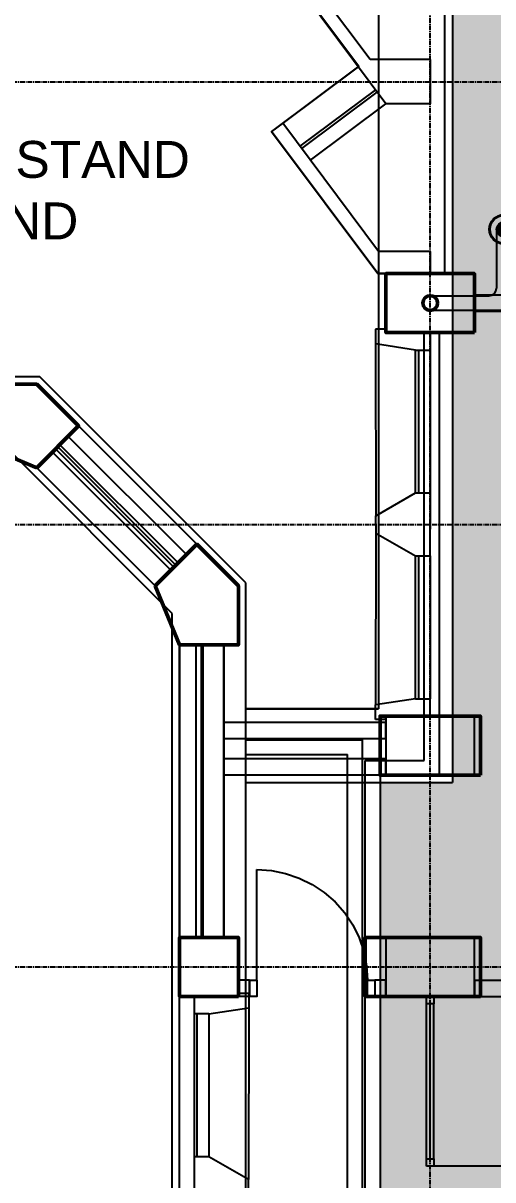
# Model space of a CAD drawing. Header units: millimetres. Extents: x -49883 to 71908, y -18440 to 67826.
# Drawn here: x 30707 to 33892, y 39833 to 47673 of the extents above; entities that cross this region are included whole.
import ezdxf

# ---------------------------------------------------------------- set-up
doc = ezdxf.new("R2010")
doc.units = ezdxf.units.MM
doc.linetypes.add('PCENTRE', pattern=[50.8, 31.75, -6.35, 6.35, -6.35])
doc.linetypes.add('PCENTRE2', pattern=[28.575, 19.05, -3.175, 3.175, -3.175])
for name, color, linetype in [('Boundaries_and_building_grids', 140, 'PCENTRE2'), ('Fifth Floor - Roofs', 7, 'Continuous'), ('Fourth Floor - Curtain Walls', 1, 'Continuous'), ('Fourth Floor - Doors Windows and Openings', 1, 'Continuous'), ('Fourth Floor - Hatch', 1, 'Continuous'), ('Fourth Floor - Roofs', 2, 'Continuous'), ('Fourth Floor - Structural Members', 5, 'Continuous'), ('Fourth Floor - Text and Leaders', 1, 'Continuous'), ('Third Floor - Curtain Walls', 1, 'Continuous'), ('Third Floor - Doors Windows and Openings', 1, 'Continuous'), ('Third Floor - Structural Members', 5, 'Continuous'), ('Third Floor - Walls', 3, 'Continuous')]:
    doc.layers.add(name, color=color, linetype=linetype)
doc.styles.add('Arial1', font='arial.ttf')

# ---------------------------------------------------------------- blocks, each defined once
blk = doc.blocks.new('OffSetFullbore')
at = {"layer": 'Fourth Floor - Roofs', "linetype": 'Continuous'}
h = blk.add_hatch(dxfattribs=at)
h.set_pattern_fill('lines', color=256, scale=6.25, style=0)
h.set_pattern_definition([(0, (-14818.7696, 134.024), (0, 6.25), [])])
h.paths.add_polyline_path([(-550, -500, -1), (-450, -500, -1)])
at = {"layer": 'Fourth Floor - Roofs', "linetype": 'Continuous', "lineweight": -3}
for p, q in [((-600, 50), (0, 50)), ((-600, 50), (-600, -50)), ((-590, 50), (-590, -50)), ((-600, -50), (-541.4, -50)), ((0, -50), (-400, -50)), ((-550, -500), (-550, -100)), ((-450, -500), (-450, -100))]:
    blk.add_line(p, q, dxfattribs=at)
at = {"layer": 'Fourth Floor - Roofs', "linetype": 'Continuous'}
for radius in [100, 93.8, 50, 50]:
    blk.add_circle((-500, -500), radius, dxfattribs=at)
at = {"layer": 'Fourth Floor - Roofs', "linetype": 'Continuous', "lineweight": -3}
for centre, radius, start, end in [((0, 0), 50, 270, 90), ((-400, -100), 150, 160.52878, 180), ((-400, -100), 50, 90, 180)]:
    blk.add_arc(centre, radius, start, end, dxfattribs=at)

msp = doc.modelspace()

# ---------------------------------------------------------------- hatches: boundary and pattern name
at = {"layer": 'Fourth Floor - Hatch', "linetype": 'Continuous'}
h = msp.add_hatch(dxfattribs=at)
h.set_pattern_fill('ANGLE', color=61, scale=45, style=0)
h.set_pattern_definition([(0, (0, 0), (0, 314.325), [228.6, -85.725]), (90, (0, 0), (-314.325, 2e-14), [228.6, -85.725])])
h.paths.add_polyline_path([(33617.2, 65175.7), (45317.2, 65175.7), (45317.2, 36985.7), (33617.2, 36985.7), (33617.2, 37025.7), (33127.2, 37025.7), (33127.2, 42525.7), (33617.2, 42525.7)])
h.paths.add_polyline_path([(36537.2, 44490.7), (38297.2, 44490.7), (38297.2, 41260.7), (36537.2, 41260.7)])

# ---------------------------------------------------------------- linework, layer by layer
at = {"layer": 'Boundaries_and_building_grids', "color": 140, "linetype": 'PCENTRE', "lineweight": -3}
for p, q in [((33467.2, -6274.3), (33467.2, 67825.7)), ((-49882.8, 47275.7), (47817.2, 47275.7)), ((-49882.8, 44275.7), (47817.2, 44275.7)), ((-49882.8, 41275.7), (47817.2, 41275.7))]:
    msp.add_line(p, q, dxfattribs=at)
at = {"layer": 'Fifth Floor - Roofs', "color": 3, "linetype": 'Continuous'}
for p, q in [((30820.7, 45275.7, 17250), (25613.6, 45275.7, 17250)), ((32217.2, 43879.3, 17250), (30820.7, 45275.7, 17250)), ((31717.2, 43672.2, 17250), (30613.6, 44775.7, 17250)), ((32217.2, 34172.2, 17250), (32217.2, 43879.3, 17250)), ((31717.2, 34379.3, 17250), (31717.2, 43672.2, 17250))]:
    msp.add_line(p, q, dxfattribs=at)
at = {"layer": 'Fourth Floor - Curtain Walls', "color": 3, "linetype": 'Continuous', "lineweight": -3}
for p, q in [((32167.2, 41099.1, 13800), (32237.1, 41099.1, 13800)), ((32237.1, 41099.1, 13800), (32237.1, 40999.7, 13800)), ((31867, 41075.7, 13800), (31867, 40957.6, 13800)), ((31967.2, 40957.6, 13800), (31867, 40957.6, 13800)), ((31967.2, 40957.6, 13800), (32237.1, 40999.7, 13800)), ((31866.4, 39989.2, 13800), (31866.4, 39742.9, 13800)), ((31967.2, 39989.2, 13800), (31866.4, 39989.2, 13800)), ((32235, 39834.5, 13800), (31967.2, 39989.2, 13800)), ((32235, 39775.7, 13800), (32235, 39834.5, 13800))]:
    msp.add_line(p, q, dxfattribs=at)
at = {"layer": 'Fourth Floor - Curtain Walls', "color": 3, "linetype": 'Continuous', "lineweight": -3, "elevation": 13800}
msp.add_lwpolyline([(32167.2, 38452.4), (32167.2, 38475.7), (31767.2, 38475.7), (31767.2, 41075.7), (32167.2, 41075.7), (32167.2, 41099.1)], dxfattribs=at)
at = {"layer": 'Fourth Floor - Doors Windows and Openings', "color": 1, "linetype": 'Continuous', "lineweight": -3}
for p, q in [((31867, 40957.6, 13800), (31866.4, 39989.2, 13800)), ((31886.4, 39989.2, 13800), (31886.4, 40957.6, 13800)), ((31967.2, 40957.6, 13800), (31967.2, 39989.2, 13800)), ((32237.1, 40999.7, 13800), (32235, 39834.5, 13800))]:
    msp.add_line(p, q, dxfattribs=at)
at = {"layer": 'Fourth Floor - Roofs', "color": 3, "linetype": 'Continuous'}
msp.add_line((33117.2, 65675.7, 13800), (33117.2, 43025.7, 13800), dxfattribs=at)
at = {"layer": 'Fourth Floor - Roofs', "color": 3, "linetype": 'Continuous', "lineweight": -3}
for p, q in [((33617.2, 65175.7, 13800), (33617.2, 42525.7, 13800)), ((32217.2, 43025.7, 13800), (33117.2, 43025.7, 13800)), ((32217.2, 42525.7, 13800), (33617.2, 42525.7, 13800))]:
    msp.add_line(p, q, dxfattribs=at)
at = {"layer": 'Fourth Floor - Roofs', "color": 1, "linetype": 'Continuous', "lineweight": -3}
for p, q in [((33427.2, 42675.7, 13800), (33427.2, 45575.7, 13800)), ((33527.2, 45575.7, 13800), (33527.2, 42575.7, 13800)), ((32217.2, 42815.7, 13800), (33007.2, 42815.7, 13800)), ((33007.2, 36735.7, 13800), (33007.2, 42815.7, 13800)), ((32217.2, 42715.7, 13800), (32907.2, 42715.7, 13800)), ((32907.2, 36835.7, 13800), (32907.2, 42715.7, 13800)), ((33027.2, 36885.7, 13800), (33027.2, 42675.7, 13800)), ((33027.2, 42675.7, 13800), (33427.2, 42675.7, 13800)), ((33527.2, 42575.7, 13800), (33127.2, 42575.7, 13800)), ((33127.2, 42575.7, 13800), (33127.2, 36985.7, 13800))]:
    msp.add_line(p, q, dxfattribs=at)
at = {"layer": 'Fourth Floor - Roofs', "color": 1, "linetype": 'Continuous'}
msp.add_line((33117.2, 43025.7, 13800), (32217.2, 43025.7, 13800), dxfattribs=at)
at = {"layer": 'Fourth Floor - Roofs', "color": 1, "linetype": 'Continuous', "lineweight": -3, "elevation": 13800}
msp.add_lwpolyline([(33167.2, 51653.3), (33047.5, 51653.3), (32396.3, 51166.5), (32983.4, 50381.1), (32391.8, 49939), (33111.8, 48975.7), (33167.2, 48975.7), (33167.2, 48653.3), (33047.5, 48653.3), (32396.3, 48166.5), (32983.4, 47381.1), (32391.8, 46939), (33111.8, 45975.7), (33167.2, 45975.7)], dxfattribs=at)
at = {"layer": 'Fourth Floor - Structural Members', "color": 5, "linetype": 'Continuous'}
for p, q in [((31601.5, 43858.6, 13800), (30800, 44660, 13800)), ((31767.2, 41475.7, 13800), (31767.2, 43458.6, 13800))]:
    msp.add_line(p, q, dxfattribs=at)
at = {"layer": 'Fourth Floor - Structural Members', "color": 8, "linetype": 'Continuous', "lineweight": 50, "elevation": 13800}
for points in [[(33767.2, 45575.7), (33767.2, 45975.7), (33167.2, 45975.7), (33167.2, 45575.7), (33767.2, 45575.7)], [(33807.2, 42575.7), (33807.2, 42975.7), (33127.2, 42975.7), (33127.2, 42575.7), (33807.2, 42575.7)], [(33807.2, 41075.7), (33807.2, 41475.7), (33027.2, 41475.7), (33027.2, 41075.7), (33807.2, 41075.7)]]:
    msp.add_lwpolyline(points, dxfattribs=at)
at = {"layer": 'Fourth Floor - Structural Members', "color": 5, "linetype": 'Continuous', "lineweight": 50, "elevation": 13800}
for points in [[(30800, 44660), (31082.9, 44942.9), (30800, 45225.7), (30400, 45225.7), (30400, 44825.7)], [(31601.5, 43858.6), (31767.2, 43458.6), (32167.2, 43458.6), (32167.2, 43858.6), (31884.4, 44141.4)], [(32167.2, 41075.7), (31767.2, 41075.7), (31767.2, 41475.7), (32167.2, 41475.7)]]:
    msp.add_lwpolyline(points, close=True, dxfattribs=at)
at = {"layer": 'Fourth Floor - Structural Members', "color": 5, "linetype": 'Continuous', "elevation": 13800}
for points in [[(31012.2, 44872.2), (31813.6, 44070.7), (31707.6, 43964.6), (30906.1, 44766.1)], [(31917.2, 43458.6), (32067.2, 43458.6), (32067.2, 41475.7), (31917.2, 41475.7)]]:
    msp.add_lwpolyline(points, close=True, dxfattribs=at)
at = {"layer": 'Fourth Floor - Structural Members', "color": 8, "linetype": 'Continuous', "lineweight": 50}
msp.add_circle((33467.2, 45775.7, 13800), 50, dxfattribs=at)
at = {"layer": 'Third Floor - Curtain Walls', "color": 3, "linetype": 'Continuous'}
for p, q in [((33167.2, 47125.7, 10350), (32391.8, 48163.1, 10350)), ((33060.5, 47425.7, 10350), (32467.1, 48219.4, 10350)), ((33467.2, 47425.7, 10350), (33060.5, 47425.7, 10350)), ((33467.2, 47425.7, 10350), (33467.2, 47125.7, 10350)), ((33467.2, 47125.7, 10350), (33167.2, 47125.7, 10350)), ((32467.2, 46995.3, 10350), (32391.8, 46939, 10350)), ((33117.2, 46125.7, 10350), (32467.2, 46995.3, 10350)), ((33111.8, 45975.7, 10350), (32391.8, 46939, 10350)), ((33467.2, 46125.7, 10350), (33117.2, 46125.7, 10350)), ((33467.2, 46125.7, 10350), (33467.2, 45975.7, 10350)), ((33567.2, 45975.7, 10350), (33111.8, 45975.7, 10350)), ((33097.2, 45599.1, 10350), (33097.2, 45499.7, 10350)), ((33167.2, 45599.1, 10350), (33097.2, 45599.1, 10350)), ((33467.4, 45575.7, 10350), (33467.4, 45457.6, 10350)), ((33367.2, 45457.6, 10350), (33097.2, 45499.7, 10350)), ((33367.2, 45457.6, 10350), (33467.4, 45457.6, 10350)), ((33099.3, 44334.5, 10350), (33367.2, 44489.2, 10350)), ((33367.2, 44489.2, 10350), (33468, 44489.2, 10350)), ((33468, 44489.2, 10350), (33468, 44242.9, 10350)), ((33099.3, 44275.7, 10350), (33099.3, 44334.5, 10350)), ((33468, 44062.2, 10350), (33468, 44308.6, 10350)), ((33099.3, 44275.7, 10350), (33099.3, 44216.9, 10350)), ((33099.3, 44216.9, 10350), (33367.2, 44062.2, 10350)), ((33367.2, 44062.2, 10350), (33468, 44062.2, 10350)), ((33367.2, 43093.9, 10350), (33097.2, 43051.7, 10350)), ((33097.2, 42952.4, 10350), (33097.2, 43051.7, 10350)), ((33367.2, 43093.9, 10350), (33467.4, 43093.9, 10350)), ((33467.4, 42975.7, 10350), (33467.4, 43093.9, 10350)), ((33167.2, 42952.4, 10350), (33097.2, 42952.4, 10350))]:
    msp.add_line(p, q, dxfattribs=at)
at = {"layer": 'Third Floor - Curtain Walls', "color": 3, "linetype": 'Continuous', "elevation": 10350}
for points in [[(33567.2, 45975.7), (33567.2, 48575.7), (33167.2, 48575.7), (33167.2, 48653.3)], [(33467.4, 45575.7), (33167.2, 45575.7), (33167.2, 45599.1)], [(33167.2, 42952.4), (33167.2, 42975.7), (33467.4, 42975.7)]]:
    msp.add_lwpolyline(points, dxfattribs=at)
at = {"layer": 'Third Floor - Doors Windows and Openings', "color": 1, "linetype": 'Continuous'}
for p, q in [((32978.8, 47377.8, 10350), (32467.2, 46995.3, 10350)), ((33095.4, 47221.8, 10350), (32583.7, 46839.4, 10350)), ((32595.7, 46823.4, 10350), (33107.3, 47205.8, 10350)), ((32655.6, 46743.3, 10350), (33167.2, 47125.7, 10350)), ((33097.2, 45499.7, 10350), (33099.3, 44334.5, 10350)), ((33367.2, 44489.2, 10350), (33367.2, 45457.6, 10350)), ((33387.2, 45457.6, 10350), (33387.2, 44489.2, 10350)), ((33467.4, 45457.6, 10350), (33468, 44489.2, 10350)), ((30927.3, 44787.3, 10350), (31728.8, 43985.8, 10350)), ((31742.9, 44000, 10350), (30941.5, 44801.5, 10350)), ((30955.6, 44815.6, 10350), (31757.1, 44014.1, 10350)), ((33099.3, 44216.9, 10350), (33097.2, 43051.7, 10350)), ((33367.2, 43093.9, 10350), (33367.2, 44062.2, 10350)), ((33387.2, 44062.2, 10350), (33387.2, 43093.9, 10350)), ((33468, 44062.2, 10350), (33467.4, 43093.9, 10350))]:
    msp.add_line(p, q, dxfattribs=at)
at = {"layer": 'Third Floor - Doors Windows and Openings'}
for p, q in [((32292.2, 41935.7, 10350), (32390.1, 41929.3, 10350)), ((32390.1, 41929.3, 10350), (32486.3, 41910.2, 10350)), ((32486.3, 41910.2, 10350), (32579.2, 41878.6, 10350)), ((32579.2, 41878.6, 10350), (32667.2, 41835.2, 10350)), ((32667.2, 41835.2, 10350), (32748.8, 41780.7, 10350)), ((32748.8, 41780.7, 10350), (32822.5, 41716.1, 10350)), ((32822.5, 41716.1, 10350), (32887.2, 41642.3, 10350)), ((32887.2, 41642.3, 10350), (32941.7, 41560.7, 10350)), ((32941.7, 41560.7, 10350), (32985.1, 41472.7, 10350)), ((32985.1, 41472.7, 10350), (33016.6, 41379.8, 10350)), ((33016.6, 41379.8, 10350), (33035.8, 41283.6, 10350)), ((33035.8, 41283.6, 10350), (33042.2, 41185.7, 10350))]:
    msp.add_line(p, q, dxfattribs=at)
at = {"layer": 'Third Floor - Doors Windows and Openings', "linetype": 'Continuous'}
for p, q in [((32292.2, 41185.7, 10350), (32292.2, 41935.7, 10350)), ((33442.2, 39975.7, 10350), (33442.2, 41025.7, 10350)), ((33467.2, 39975.7, 10350), (33467.2, 41025.7, 10350)), ((33492.2, 39975.7, 10350), (33492.2, 41025.7, 10350)), ((34292.2, 39925.7, 10350), (33492.2, 39925.7, 10350))]:
    msp.add_line(p, q, dxfattribs=at)
at = {"layer": 'Third Floor - Doors Windows and Openings', "color": 1, "linetype": 'Continuous', "elevation": 10350}
msp.add_lwpolyline([(31082.9, 44942.9), (31884.4, 44141.4), (31601.5, 43858.6), (30800, 44660), (31082.9, 44942.9)], dxfattribs=at)
at = {"layer": 'Third Floor - Doors Windows and Openings', "linetype": 'Continuous', "elevation": 10350}
for points in [[(32242.2, 41075.7), (32242.2, 41185.7), (32292.2, 41185.7), (32292.2, 41075.7), (32242.2, 41075.7)], [(33042.2, 41075.7), (33042.2, 41185.7), (33092.2, 41185.7), (33092.2, 41075.7), (33042.2, 41075.7)], [(33442.2, 41025.7), (33442.2, 41075.7), (33492.2, 41075.7), (33492.2, 41025.7), (33442.2, 41025.7)], [(33442.2, 39925.7), (33442.2, 39975.7), (33492.2, 39975.7), (33492.2, 39925.7), (33442.2, 39925.7)]]:
    msp.add_lwpolyline(points, dxfattribs=at)
at = {"layer": 'Third Floor - Structural Members', "color": 5, "linetype": 'Continuous', "elevation": 10350}
for points in [[(33767.2, 45575.7), (33767.2, 45975.7), (33167.2, 45975.7), (33167.2, 45575.7), (33767.2, 45575.7)], [(33767.2, 42575.7), (33767.2, 42975.7), (33167.2, 42975.7), (33167.2, 42575.7), (33767.2, 42575.7)], [(33767.2, 41075.7), (33767.2, 41475.7), (33167.2, 41475.7), (33167.2, 41075.7), (33767.2, 41075.7)]]:
    msp.add_lwpolyline(points, dxfattribs=at)
for points in [[(30800, 44660), (31082.9, 44942.9), (30800, 45225.7), (30400, 45225.7), (30400, 44825.7)], [(31601.5, 43858.6), (31767.2, 43458.6), (32167.2, 43458.6), (32167.2, 43858.6), (31884.4, 44141.4)], [(32167.2, 41075.7), (31767.2, 41075.7), (31767.2, 41475.7), (32167.2, 41475.7)]]:
    msp.add_lwpolyline(points, close=True, dxfattribs=at)
at = {"layer": 'Third Floor - Structural Members', "color": 5, "linetype": 'Continuous', "lineweight": -3}
msp.add_circle((33467.2, 45775.7, 10350), 50, dxfattribs=at)
at = {"layer": 'Third Floor - Walls', "color": 3, "linetype": 'Continuous'}
for p, q in [((33767.2, 45720.7, 10350), (33767.2, 45830.7, 10350)), ((33767.2, 45830.7, 10350), (34872.2, 45830.7, 10350)), ((33767.2, 45720.7, 10350), (36557.2, 45720.7, 10350)), ((31767.2, 43458.6, 10350), (31767.2, 41475.7, 10350)), ((31767.2, 43458.6, 10350), (31877.2, 43458.6, 10350)), ((31877.2, 43458.6, 10350), (31877.2, 41475.7, 10350)), ((31927.2, 41475.7, 10350), (31927.2, 43458.6, 10350)), ((32067.2, 43458.6, 10350), (31927.2, 43458.6, 10350)), ((32067.2, 41475.7, 10350), (32067.2, 43458.6, 10350)), ((33167.2, 42932.7, 10350), (32067.2, 42932.7, 10350)), ((32067.2, 42822.7, 10350), (32067.2, 42932.7, 10350)), ((33167.2, 42822.7, 10350), (33167.2, 42932.7, 10350)), ((33167.2, 42822.7, 10350), (32067.2, 42822.7, 10350)), ((33167.2, 42685.7, 10350), (32067.2, 42685.7, 10350)), ((32067.2, 42575.7, 10350), (32067.2, 42685.7, 10350)), ((33167.2, 42575.7, 10350), (33167.2, 42685.7, 10350)), ((33167.2, 42575.7, 10350), (32067.2, 42575.7, 10350)), ((31767.2, 41475.7, 10350), (31877.2, 41475.7, 10350)), ((32067.2, 41475.7, 10350), (31927.2, 41475.7, 10350)), ((32242.2, 41185.7, 10350), (32167.2, 41185.7, 10350)), ((32167.2, 41075.7, 10350), (32167.2, 41185.7, 10350)), ((32242.2, 41185.7, 10350), (32242.2, 41075.7, 10350)), ((33167.2, 41185.7, 10350), (33092.2, 41185.7, 10350)), ((33092.2, 41185.7, 10350), (33092.2, 41075.7, 10350)), ((33167.2, 41075.7, 10350), (33167.2, 41185.7, 10350)), ((33767.2, 41185.7, 10350), (36557.2, 41185.7, 10350)), ((33767.2, 41185.7, 10350), (33767.2, 41075.7, 10350)), ((32242.2, 41075.7, 10350), (32167.2, 41075.7, 10350)), ((33167.2, 41075.7, 10350), (33092.2, 41075.7, 10350)), ((33767.2, 41075.7, 10350), (36667.2, 41075.7, 10350))]:
    msp.add_line(p, q, dxfattribs=at)

# ---------------------------------------------------------------- block references
at = {"layer": 'Fourth Floor - Roofs', "color": 1, "linetype": 'Continuous', "lineweight": -3, "rotation": 180}
msp.add_blockref('OffSetFullbore', (33467.2, 45775.7, 13800), dxfattribs=at)

# ---------------------------------------------------------------- texts
at = {"layer": 'Fourth Floor - Text and Leaders', "color": 2, "linetype": 'Continuous', "insert": (25454.7, 46874.6, 13800), "char_height": 250, "width": 6503.43, "attachment_point": 1, "style": 'Arial1'}
msp.add_mtext('RAINWATER OPENINGS TO UPSTAND BEAMS TO BE RE-INSTATED AND WATERPROOFED', dxfattribs=at)

doc.saveas('drawing.dxf')
